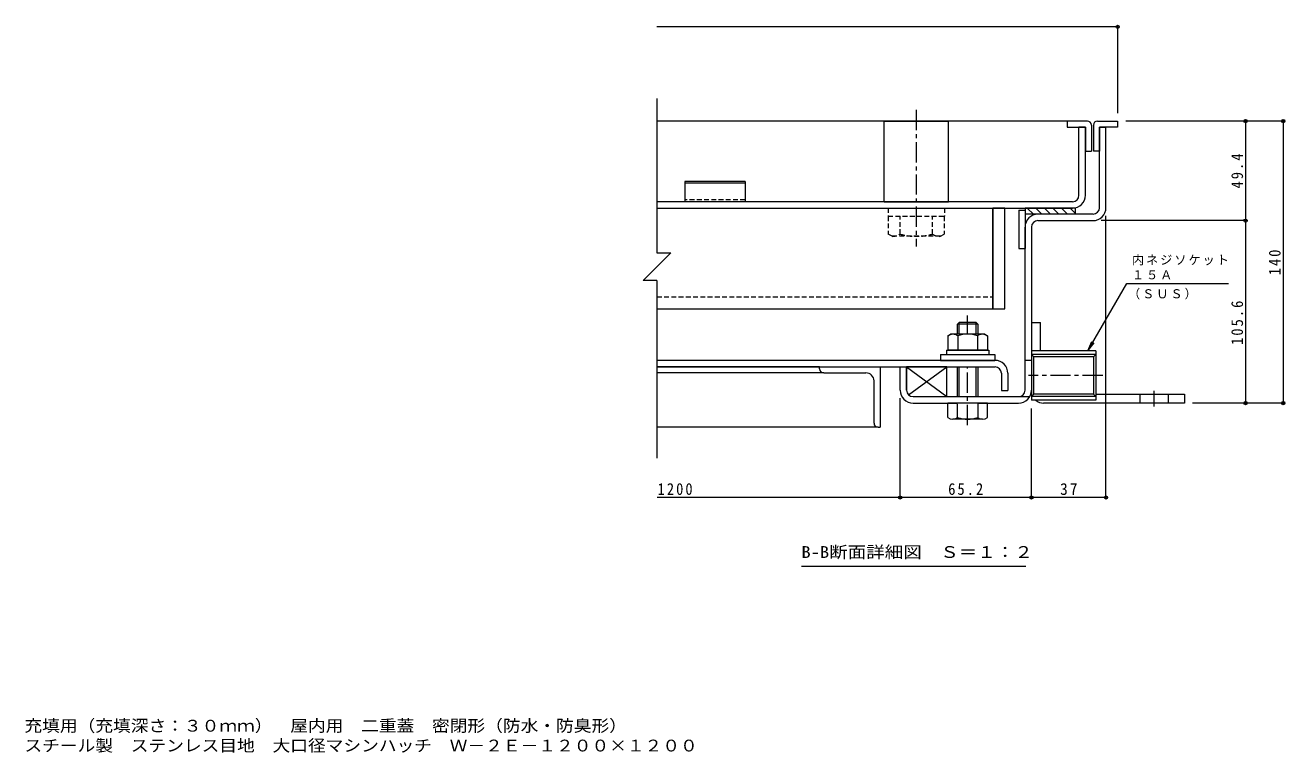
# Model space of a CAD drawing. Units: millimetres on the paper, enlarged 10 times, with parts at other scales. Extents: x -2620 to 2750, y -1962 to 1787.
# Drawn here: x -498 to 2630, y -1962 to -156 of the extents above; entities that cross this region are included whole.
import ezdxf
from ezdxf.enums import TextEntityAlignment as Align

# ---------------------------------------------------------------- set-up
doc = ezdxf.new("R2010")
doc.units = ezdxf.units.MM
doc.header["$LTSCALE"] = 10
doc.header["$PDMODE"] = 32
doc.header["$PDSIZE"] = 8
doc.linetypes.add('CHAIN1', pattern=[8, 5, -1, 1, -1])
doc.linetypes.add('DASHED1', pattern=[1.8, 1.2, -0.6])
for name, color, linetype, lineweight in [('D-1', 2, 'Continuous', 9), ('D-2', 3, 'Continuous', 9), ('D-3', 4, 'Continuous', 9), ('D-5', 7, 'Continuous', 9), ('D-6', 6, 'Continuous', 9), ('D-7', 5, 'Continuous', 5), ('D-8', 5, 'Continuous', 5), ('D-9', 134, 'Continuous', 5), ('D-A', 3, 'Continuous', 9), ('D-B', 6, 'Continuous', 9), ('D-C', 5, 'Continuous', 5), ('D-E', 3, 'Continuous', 9), ('D-F', 7, 'Continuous', 9), ('F-5_F-5ﾚｲﾔ', 7, 'Continuous', 9)]:
    doc.layers.add(name, color=color, linetype=linetype, lineweight=lineweight)
doc.styles.add('ＭＳ ゴシック', font='')
doc.styles.get('ＭＳ ゴシック').set_extended_font_data('MS Gothic')

msp = doc.modelspace()

# ---------------------------------------------------------------- linework, layer by layer
at = {"layer": 'D-1'}
for p, q in [((2169.77, -409.1), (2185.77, -409.1)), ((2169.77, -609.1), (2169.77, -409.1)), ((2185.77, -609.1), (2185.77, -409.1)), ((2153.77, -625.1), (2016.77, -625.1)), ((2016.77, -641.1), (2153.77, -641.1)), ((1984.77, -1062.1), (1984.77, -657.1)), ((2000.77, -657.1), (2000.77, -1062.1)), ((2160.77, -964.22), (2000.77, -964.22)), ((2000.77, -964.22), (2000.77, -1087.22)), ((2160.77, -964.22), (2160.77, -1087.22)), ((2000.77, -988.1), (1984.77, -988.1)), ((2154.96, -979.14), (2006.58, -979.14)), ((2006.58, -1072.3), (2006.58, -979.14)), ((2160.77, -973.33), (2154.96, -979.14)), ((2154.96, -979.14), (2154.96, -1072.3)), ((1690.77, -1062.1), (1690.77, -1004.1)), ((1706.77, -1078.1), (1996.48, -1078.1)), ((1706.77, -1094.1), (1817.27, -1094.1)), ((1867.27, -1094.1), (1968.77, -1094.1)), ((2000.77, -1078.11), (2006.58, -1072.3)), ((2160.77, -1078.11), (2000.77, -1078.11)), ((2160.77, -1087.22), (2000.77, -1087.22)), ((2154.96, -1072.3), (2006.58, -1072.3)), ((2160.77, -1078.11), (2154.96, -1072.3))]:
    msp.add_line(p, q, dxfattribs=at)
for points in [[(2160.77, -973.33), (2000.77, -973.33), (2006.58, -979.14)], [(1674.77, -1062.1), (1674.77, -1004.1), (1690.77, -1004.1)]]:
    msp.add_lwpolyline(points, dxfattribs=at)
for centre, radius, start, end in [((2016.77, -657.1), 32, 90, 180), ((2153.77, -609.1), 16, 270, 0), ((2153.77, -609.1), 32, 270, 0), ((2016.77, -657.1), 16, 90, 180), ((1706.77, -1062.1), 32, 180, 270), ((1706.77, -1062.1), 16, 180, 270), ((1968.77, -1062.1), 32, 270, 0), ((1968.77, -1062.1), 16, 270, 0)]:
    msp.add_arc(centre, radius, start, end, dxfattribs=at)
at = {"layer": 'D-2'}
for p, q in [((2118.77, -578.1), (2118.77, -409.1)), ((2134.77, -409.1), (2118.77, -409.1)), ((2134.77, -578.1), (2134.77, -409.1)), ((2102.77, -594.1), (1069.19, -594.1)), ((1069.25, -610.1), (2102.77, -610.1))]:
    msp.add_line(p, q, dxfattribs=at)
for radius in [32, 16]:
    msp.add_arc((2102.77, -578.1), radius, 270, 0, dxfattribs=at)
at = {"layer": 'D-3'}
for p, q in [((2089.77, -394.1), (1070.51, -394.1)), ((2149.77, -404.1), (2149.77, -469.1)), ((2154.77, -404.1), (2154.77, -469.1)), ((2164.77, -394.1), (2214.77, -394.1)), ((2214.77, -394.1), (2214.77, -409.1)), ((2089.77, -409.1), (2134.77, -409.1)), ((2134.77, -409.1), (2134.77, -469.1)), ((2214.77, -409.1), (2169.77, -409.1)), ((2169.77, -409.1), (2169.77, -469.1)), ((2134.77, -469.1), (2149.77, -469.1)), ((2169.77, -469.1), (2154.77, -469.1)), ((1139.77, -544.1), (1139.77, -594.1)), ((1289.77, -544.1), (1139.77, -544.1)), ((1289.77, -548.43), (1139.77, -548.43))]:
    msp.add_line(p, q, dxfattribs=at)
at = {"layer": 'D-3', "linetype": 'DASHED1'}
msp.add_line((1289.77, -589.1), (1139.77, -589.1), dxfattribs=at)
at = {"layer": 'D-3'}
for points in [[(2139.77, -394.1), (2089.77, -394.1), (2089.77, -409.1)], [(1289.77, -544.1), (1289.77, -594.1), (1139.77, -594.1)]]:
    msp.add_lwpolyline(points, dxfattribs=at)
for centre, start, end in [((2139.77, -404.1), 0, 90), ((2164.77, -404.1), 90, 180)]:
    msp.add_arc(centre, 10, start, end, dxfattribs=at)
at = {"layer": 'D-5'}
for p, q in [((2141.16, -964.22), (2237.67, -797.06)), ((2237.67, -797.06), (2490.41, -797.06)), ((2141.16, -964.22), (2150.73, -941.12)), ((2141.16, -964.22), (2156.38, -944.38)), ((1986.94, -1499.79), (1429.44, -1499.79))]:
    msp.add_line(p, q, dxfattribs=at)
at = {"layer": 'D-6'}
for p, q in [((1969.76, -615.1), (1984.77, -615.1)), ((1969.76, -615.1), (1969.76, -710.1)), ((1984.77, -610.1), (1984.77, -710.1)), ((2109.77, -625.1), (1984.77, -625.1)), ((2005.46, -625.1), (1990.46, -610.1)), ((2026.67, -625.1), (2011.67, -610.1)), ((2047.89, -625.1), (2032.89, -610.1)), ((2069.1, -625.1), (2054.1, -610.1)), ((2090.31, -625.1), (2075.31, -610.1)), ((2109.77, -623.34), (2096.52, -610.1)), ((1969.76, -710.1), (1984.77, -710.1)), ((1690.77, -1004.1), (1690.77, -1062.1)), ((1695.29, -1073.25), (1790.77, -1004.1)), ((1706.77, -1078.1), (1790.77, -1078.1))]:
    msp.add_line(p, q, dxfattribs=at)
msp.add_lwpolyline([(2109.77, -625.1), (2109.77, -610.1), (1984.77, -610.1)], dxfattribs=at)
msp.add_lwpolyline([(1790.77, -1078.1), (1790.77, -1004.1), (1690.77, -1004.1)], close=True, dxfattribs=at)
at = {"layer": 'D-7'}
for p, q in [((1821.33, -894.1), (1817.27, -898.16)), ((1867.27, -898.16), (1817.27, -898.16)), ((1817.27, -921.6), (1817.27, -898.16)), ((1863.21, -894.1), (1821.33, -894.1)), ((1821.33, -921.6), (1821.33, -894.1)), ((1863.21, -894.1), (1867.27, -898.16)), ((1863.21, -921.6), (1863.21, -894.1)), ((1867.27, -898.16), (1867.27, -921.6)), ((1867.27, -898.16), (1867.27, -921.6)), ((1817.27, -1078.1), (1817.27, -1004.1)), ((1821.33, -1078.1), (1821.33, -1004.1)), ((1863.21, -1078.1), (1863.21, -1004.1)), ((1867.27, -1004.1), (1867.27, -1078.1)), ((1891.27, -1094.1), (1793.27, -1094.1)), ((1793.27, -1129.63), (1793.27, -1094.1)), ((1867.27, -1094.1), (1867.27, -1129.63)), ((1891.27, -1129.63), (1891.27, -1094.1)), ((1817.27, -1129.63), (1817.27, -1097.11)), ((1879.27, -1134.1), (1805.27, -1134.1))]:
    msp.add_line(p, q, dxfattribs=at)
at = {"layer": 'D-7', "linetype": 'CHAIN1'}
for p, q in [((1842.27, -921.6), (1842.27, -876.44)), ((1842.27, -1148.49), (1842.27, -1004.1))]:
    msp.add_line(p, q, dxfattribs=at)
at = {"layer": 'D-7', "color": 2, "lineweight": 9}
for p, q in [((1793.19, -926.9), (1799.77, -923.1)), ((1793.19, -926.9), (1793.19, -963.1)), ((1884.77, -923.1), (1799.77, -923.1)), ((1817.73, -926.9), (1817.73, -963.1)), ((1866.81, -926.9), (1866.81, -963.1))]:
    msp.add_line(p, q, dxfattribs=at)
at = {"layer": 'D-7', "color": 6, "lineweight": 9}
for p, q in [((1789.77, -963.1), (1789.77, -973.1)), ((1789.77, -973.1), (1894.77, -973.1))]:
    msp.add_line(p, q, dxfattribs=at)
at = {"layer": 'D-7', "color": 134}
for p, q in [((1774.77, -973.1), (1774.77, -988.1)), ((1774.77, -973.1), (1909.77, -973.1)), ((1774.77, -988.1), (1909.77, -988.1)), ((1909.77, -973.1), (1909.77, -988.1))]:
    msp.add_line(p, q, dxfattribs=at)
at = {"layer": 'D-7', "color": 2, "lineweight": 9}
msp.add_lwpolyline([(1884.77, -923.1), (1891.34, -926.9), (1891.34, -963.1), (1793.19, -963.1)], dxfattribs=at)
at = {"layer": 'D-7', "color": 6, "lineweight": 9}
msp.add_lwpolyline([(1789.77, -963.1), (1894.77, -963.1), (1894.77, -973.1)], dxfattribs=at)
at = {"layer": 'D-7', "color": 2, "lineweight": 9}
for centre, radius, start, end in [((1807.68, -951.98), 28.97, 94.38438, 120), ((1804.7, -947.3), 24.21, 57.42749, 88.18784), ((1842.27, -1004.31), 81.2, 72.41188, 107.5881), ((1879.84, -947.3), 24.21, 91.81215, 122.57249), ((1876.86, -951.98), 28.97, 59.99998, 85.6156)]:
    msp.add_arc(centre, radius, start, end, dxfattribs=at)
at = {"layer": 'D-7'}
for centre, radius, start, end in [((1805.27, -1115.77), 18.33, 229.1022, 310.89809), ((1842.27, -1062.02), 72.08, 249.70546, 290.29454), ((1879.27, -1115.77), 18.33, 229.10191, 310.8978)]:
    msp.add_arc(centre, radius, start, end, dxfattribs=at)
at = {"layer": 'D-8'}
msp.add_lwpolyline([(1904.77, -860.1), (1934.77, -860.1), (1934.77, -610.1), (1904.77, -610.1)], close=True, dxfattribs=at)
at = {"layer": 'D-9'}
for p, q in [((1904.77, -860.1), (1904.77, -610.1)), ((1070.51, -860.1), (1904.77, -860.1))]:
    msp.add_line(p, q, dxfattribs=at)
at = {"layer": 'D-9', "linetype": 'DASHED1'}
for p, q in [((1645.27, -630.1), (1645.27, -674.47)), ((1674.77, -674.61), (1674.77, -630.1)), ((1754.77, -674.61), (1754.77, -630.1)), ((1784.27, -630.1), (1784.27, -674.61)), ((1654.81, -679.98), (1645.27, -674.47)), ((1774.77, -680.1), (1655.02, -680.1)), ((1774.77, -680.1), (1784.27, -674.61)), ((1070.51, -830.1), (1904.77, -830.1))]:
    msp.add_line(p, q, dxfattribs=at)
for centre, radius, start, end in [((1656.06, -645.59), 34.53, 267.86055, 302.81094), ((1714.77, -531.5), 148.6, 254.38446, 285.61554), ((1773.48, -645.59), 34.53, 237.18906, 272.13945)]:
    msp.add_arc(centre, radius, start, end, dxfattribs=at)
at = {"layer": 'D-A'}
for p, q in [((1910.27, -988.1), (1071.22, -988.1)), ((1071.22, -1004.1), (1910.27, -1004.1)), ((1926.27, -1020.1), (1926.27, -1063.1)), ((1942.27, -1020.1), (1942.27, -1063.1)), ((1926.27, -1063.1), (1942.27, -1063.1))]:
    msp.add_line(p, q, dxfattribs=at)
for radius in [32, 16]:
    msp.add_arc((1910.27, -1020.1), radius, 0, 90, dxfattribs=at)
at = {"layer": 'D-B'}
for p, q in [((1474.77, -1004.1), (1071.22, -1004.1)), ((1484.77, -1019.1), (1071.22, -1019.1)), ((1474.77, -1004.1), (1624.77, -1004.1)), ((1474.77, -1009.1), (1474.77, -1004.1)), ((1484.77, -1019.1), (1589.77, -1019.1)), ((1624.77, -1004.1), (1624.77, -1154.1)), ((1609.77, -1144.1), (1609.77, -1039.1)), ((1619.77, -1154.1), (1071.22, -1154.1)), ((1619.77, -1154.1), (1624.77, -1154.1))]:
    msp.add_line(p, q, dxfattribs=at)
for centre, radius, start, end in [((1484.77, -1009.1), 10, 180, 270), ((1589.77, -1039.1), 20, 0, 90), ((1619.77, -1144.1), 10, 180, 270)]:
    msp.add_arc(centre, radius, start, end, dxfattribs=at)
at = {"layer": 'D-C', "color": 2, "linetype": 'CHAIN1', "lineweight": 9}
msp.add_line((1714.77, -366.42), (1714.77, -705.73), dxfattribs=at)
at = {"layer": 'D-C', "color": 2, "lineweight": 9}
for p, q in [((1634.77, -594.1), (1634.77, -394.1)), ((1634.77, -394.1), (1794.77, -394.1)), ((1794.77, -594.1), (1794.77, -394.1)), ((1634.77, -594.1), (1794.77, -594.1))]:
    msp.add_line(p, q, dxfattribs=at)
at = {"layer": 'D-C', "color": 134, "linetype": 'DASHED1'}
for p, q in [((1644.77, -610.1), (1784.77, -610.1)), ((1784.77, -610.1), (1784.77, -630.1))]:
    msp.add_line(p, q, dxfattribs=at)
msp.add_lwpolyline([(1644.77, -610.1), (1644.77, -630.1), (1784.77, -630.1)], dxfattribs=at)
at = {"layer": 'D-E'}
for p, q in [((2000.77, -894.1), (2000.77, -1062.1)), ((2000.77, -894.1), (2023.27, -894.1)), ((2023.27, -964.22), (2023.27, -894.1)), ((2160.77, -1071.6), (2380.77, -1071.6)), ((2270.77, -1094.1), (2270.77, -1071.6)), ((2340.77, -1094.1), (2340.77, -1071.6))]:
    msp.add_line(p, q, dxfattribs=at)
at = {"layer": 'D-E', "linetype": 'CHAIN1'}
msp.add_line((2305.77, -1102.84), (2305.77, -1063.39), dxfattribs=at)
at = {"layer": 'D-E'}
msp.add_lwpolyline([(2380.77, -1071.6), (2380.77, -1094.1), (2030.77, -1094.1)], dxfattribs=at)
msp.add_arc((2030.77, -1064.1), 30, 230.3984, 270, dxfattribs=at)
at = {"layer": 'D-F'}
for p, q in [((2214.77, -160), (1070.51, -160)), ((2214.77, -157), (2214.77, -374.1)), ((1070.51, -338.34), (1070.51, -721.19)), ((2628.95, -394.1), (2234.77, -394.1)), ((2532.6, -394.1), (2532.6, -641.1)), ((2625.95, -394.1), (2625.95, -1094.1)), ((2535.6, -641.1), (2173.77, -641.1)), ((2185.77, -1331.44), (2185.77, -629.1)), ((2532.6, -641.1), (2532.6, -1094.1)), ((1104.92, -721.19), (1036.1, -790.01)), ((1070.51, -721.19), (1104.92, -721.19)), ((1070.51, -790.01), (1036.1, -790.01)), ((1070.51, -790.01), (1070.51, -1230.64)), ((1674.77, -1331.44), (1674.77, -1082.1)), ((2628.95, -1094.1), (2400.77, -1094.1)), ((2000.77, -1331.44), (2000.77, -1107.22)), ((1674.77, -1328.44), (1071.22, -1328.44)), ((2000.77, -1328.44), (1674.77, -1328.44)), ((2185.77, -1328.44), (2000.77, -1328.44))]:
    msp.add_line(p, q, dxfattribs=at)
at = {"layer": 'D-F', "linetype": 'CHAIN1'}
msp.add_line((2177.77, -1025.72), (1993.4, -1025.72), dxfattribs=at)
at = {"layer": 'D-F'}
for p in [(2214.77, -160), (2532.6, -394.1), (2625.95, -394.1), (2532.6, -641.1), (2532.6, -1094.1), (2625.95, -1094.1), (1674.77, -1328.44), (2000.77, -1328.44), (2185.77, -1328.44)]:
    msp.add_point(p, dxfattribs=at)

# ---------------------------------------------------------------- texts
at = {"layer": 'D-5', "color": 2, "style": 'ＭＳ ゴシック', "width": 1.15}
msp.add_text('B-B断面詳細図\u3000Ｓ＝１：２', height=29.33, dxfattribs=at).set_placement((1429.44, -1487.29), align=Align.BOTTOM_LEFT)
at = {"layer": 'D-5', "char_height": 21.99, "attachment_point": 7, "style": 'ＭＳ ゴシック'}
for s, insert in [('\\T1.17;内ネジソケット', (2250.41, -752.39)), ('\\T1.17;１５Ａ', (2250.41, -787.23)), ('\\T1.17;（ＳＵＳ）', (2240.75, -836.91))]:
    msp.add_mtext(s, dxfattribs=dict(at, insert=insert))
at = {"layer": 'D-F', "color": 2, "char_height": 29.33, "attachment_point": 7, "rotation": 90, "style": 'ＭＳ ゴシック'}
for s, insert in [('\\T1.28;\\W0.9;49.4', (2526.6, -561.35)), ('\\T1.27;\\W0.9;140', (2619.95, -776.6)), ('\\T1.28;\\W0.9;105.6', (2526.6, -949.7))]:
    msp.add_mtext(s, dxfattribs=dict(at, insert=insert))
at = {"layer": 'D-F', "color": 2, "char_height": 29.33, "attachment_point": 7, "style": 'ＭＳ ゴシック'}
for s, insert in [('\\T1.28;\\W0.9;1200', (1072.34, -1322.44)), ('\\T1.28;\\W0.9;65.2', (1794.02, -1322.44)), ('\\T1.27;\\W0.95;37', (2072.02, -1322.44))]:
    msp.add_mtext(s, dxfattribs=dict(at, insert=insert))
at = {"layer": 'F-5_F-5ﾚｲﾔ', "color": 2, "style": 'ＭＳ ゴシック', "width": 1.1}
for s, p in [('充填用（充填深さ：３０ｍｍ）\u3000屋内用\u3000二重蓋\u3000密閉形（防水・防臭形）', (-500.11, -1918.5)), ('スチール製\u3000ステンレス目地\u3000大口径マシンハッチ\u3000Ｗ－２Ｅ－１２００×１２００', (-500.11, -1967.71))]:
    msp.add_text(s, height=29.33, dxfattribs=at).set_placement(p, align=Align.BOTTOM_LEFT)

doc.saveas('drawing.dxf')
